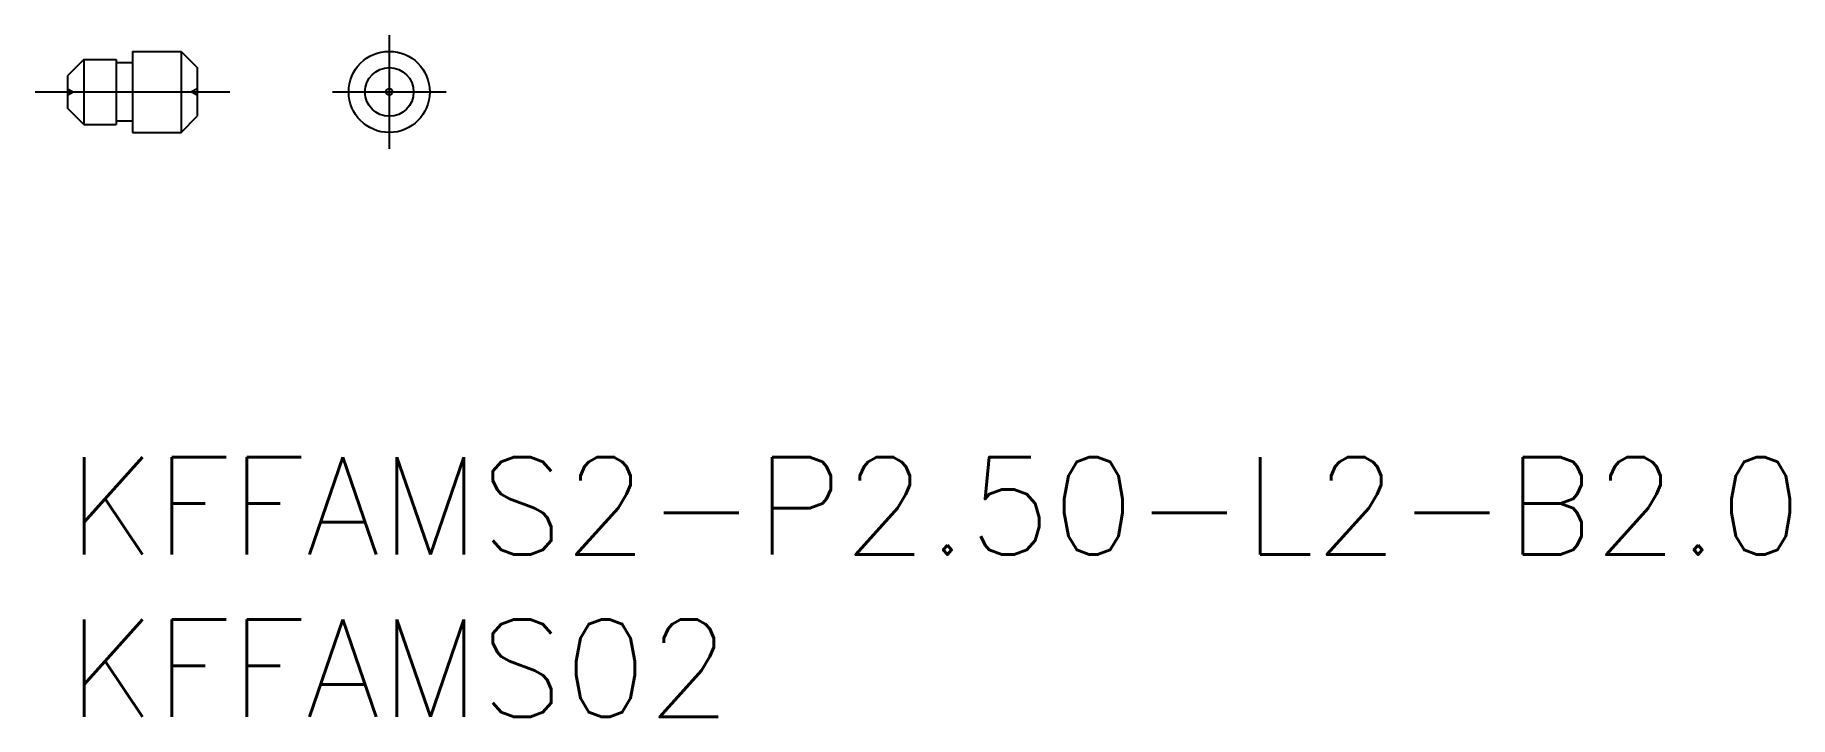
# Model space of a CAD drawing. Extents: x -1 to 53.1, y -8 to 13.
import ezdxf

# ---------------------------------------------------------------- set-up
doc = ezdxf.new("R2010")
doc.units = 0
doc.header["$LTSCALE"] = 0.5
doc.linetypes.add('CENTER', pattern=[50.8, 31.75, -6.35, 6.35, -6.35])
doc.linetypes.add('DASHED', pattern=[19.05, 12.7, -6.35])
doc.layers.get('0').update_dxf_attribs({"linetype": 'CONTINUOUS'})
for name, color, linetype in [('MSM_CENTER', 1, 'CENTER'), ('MSM_CONTINUOUS', 7, 'CONTINUOUS'), ('MSM_DASHED', 4, 'DASHED'), ('MSM_PART_NUMBER', 7, 'CONTINUOUS')]:
    doc.layers.add(name, color=color, linetype=linetype)
doc.styles.get("Standard").update_dxf_attribs({"font": 'txt.shx', "height": 3, "bigfont": 'bigfont.shx'})

# ---------------------------------------------------------------- blocks, each defined once
blk = doc.blocks.new('*U11')
at = {"layer": 'MSM_PART_NUMBER'}
blk.add_text('KFFAMS2-P2.50-L2-B2.0', height=3, dxfattribs=at).set_placement((0, -3))
blk = doc.blocks.new('*U12')
at = {"layer": 'MSM_PART_NUMBER'}
blk.add_text('KFFAMS02', height=3, dxfattribs=at).set_placement((0, -8))

msp = doc.modelspace()

# ---------------------------------------------------------------- linework, layer by layer
at = {"layer": 'MSM_CENTER'}
for p, q in [((9.919, 13), (9.919, 9.5)), ((-1, 11.25), (5, 11.25)), ((8.169, 11.25), (11.669, 11.25))]:
    msp.add_line(p, q, dxfattribs=at)
at = {"layer": 'MSM_CONTINUOUS'}
for p, q in [((2, 12.5), (2, 10)), ((2, 12.5), (3.5, 12.5)), ((3.5, 12.5), (3.5, 10)), ((3.5, 12.5), (4, 12)), ((0.5, 12.25), (0, 11.75)), ((0.5, 12.25), (1.5, 12.25)), ((0.5, 12.25), (0.5, 10.25)), ((1.5, 12.25), (1.5, 10.25)), ((2, 12.15), (1.5, 12.15)), ((4, 12), (4, 10.5)), ((0, 11.75), (0, 10.75)), ((0.5, 10.25), (0, 10.75)), ((2, 10.35), (1.5, 10.35)), ((3.5, 10), (4, 10.5)), ((0.5, 10.25), (1.5, 10.25)), ((2, 10), (3.5, 10))]:
    msp.add_line(p, q, dxfattribs=at)
for radius in [1.25, 0.75, 0.1]:
    msp.add_circle((9.919, 11.25), radius, dxfattribs=at)
at = {"layer": 'MSM_DASHED'}
for p, q in [((0, 11.35), (0.173, 11.25)), ((0, 11.15), (0.173, 11.25)), ((4, 11.35), (3.827, 11.25)), ((4, 11.15), (3.827, 11.25))]:
    msp.add_line(p, q, dxfattribs=at)

# ---------------------------------------------------------------- block references
for name in ['*U11', '*U12']:
    msp.add_blockref(name, (0, 0))

doc.saveas('drawing.dxf')
